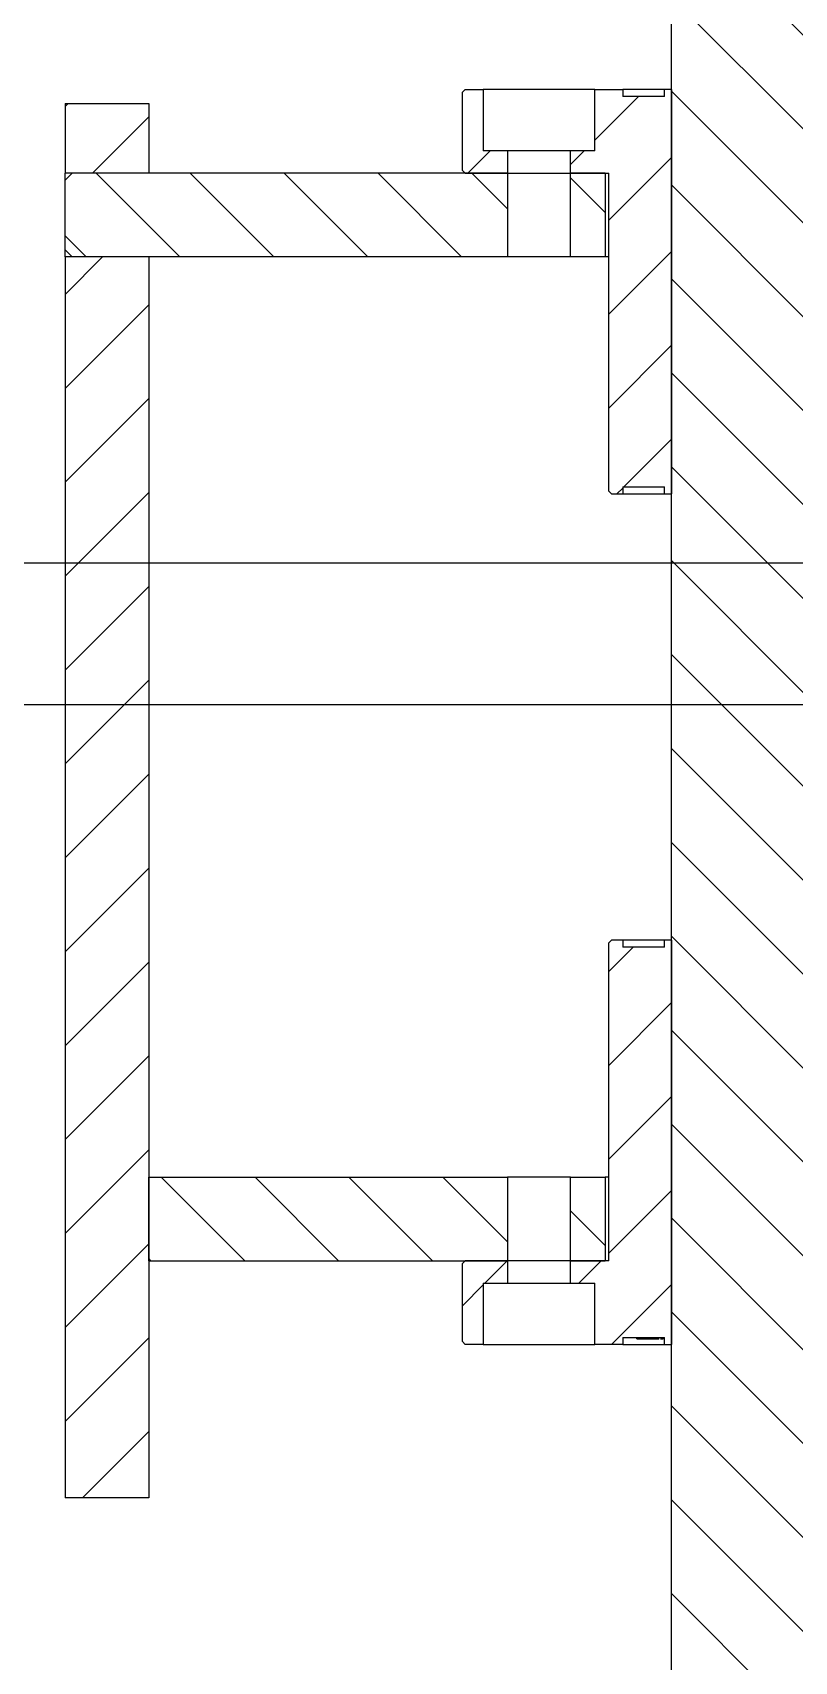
# Model space of a CAD drawing. Header units: millimetres. Extents: x -300 to 1184, y 5 to 1469.
# Drawn here: x 282.2 to 318.6, y 1349.9 to 1427.8 of the extents above; entities that cross this region are included whole.
import ezdxf

# ---------------------------------------------------------------- set-up
doc = ezdxf.new("R2010")
doc.units = ezdxf.units.MM

msp = doc.modelspace()

# ---------------------------------------------------------------- hatches: boundary and pattern name
at = {"linetype": 'Continuous', "lineweight": 18}
h = msp.add_hatch(dxfattribs=at)
h.set_pattern_fill('ANSI31', angle=90, style=0)
h.paths.add_polyline_path([(312.724, 1451.503), (312.724, 1259.503), (319.39, 1259.503), (319.39, 1451.503)], flags=0)
h = msp.add_hatch(dxfattribs=at)
h.set_pattern_fill('ANSI31', style=0)
h.paths.add_polyline_path([(303.724, 1425.033), (302.857, 1425.033), (302.724, 1424.9), (302.724, 1421.166), (302.857, 1421.033), (304.89, 1421.033), (304.89, 1422.1), (303.724, 1422.1)], flags=0)
h = msp.add_hatch(dxfattribs=at)
h.set_pattern_fill('ANSI31', style=0)
h.paths.add_polyline_path([(310.39, 1425.033), (309.057, 1425.033), (309.057, 1422.1), (307.89, 1422.1), (307.89, 1421.033), (309.724, 1421.033), (309.724, 1405.833), (309.857, 1405.7), (310.39, 1405.7), (310.39, 1406.033), (312.39, 1406.033), (312.39, 1405.7), (312.724, 1405.7), (312.724, 1425.033), (312.39, 1425.033), (312.39, 1424.7), (310.39, 1424.7)], flags=0)
h = msp.add_hatch(dxfattribs=at)
h.set_pattern_fill('ANSI31', style=0)
h.paths.add_polyline_path([(287.724, 1424.366), (283.724, 1424.366), (283.724, 1421.033), (287.724, 1421.033)], flags=0)
h = msp.add_hatch(dxfattribs=at)
h.set_pattern_fill('ANSI31', angle=90, style=0)
h.paths.add_polyline_path([(304.89, 1417.033), (304.89, 1421.033), (284.057, 1421.033), (283.724, 1420.7), (283.724, 1417.366), (284.057, 1417.033)], flags=0)
h = msp.add_hatch(dxfattribs=at)
h.set_pattern_fill('ANSI31', angle=90, style=0)
h.paths.add_polyline_path([(309.557, 1417.033), (309.557, 1421.033), (307.89, 1421.033), (307.89, 1417.033)], flags=0)
h = msp.add_hatch(dxfattribs=at)
h.set_pattern_fill('ANSI31', style=0)
h.paths.add_polyline_path([(283.724, 1357.7), (287.724, 1357.7), (287.724, 1417.033), (283.724, 1417.033)], flags=0)
h = msp.add_hatch(dxfattribs=at)
h.set_pattern_fill('ANSI31', style=0)
h.paths.add_polyline_path([(309.057, 1365.033), (310.39, 1365.033), (310.39, 1365.366), (312.39, 1365.366), (312.39, 1365.033), (312.724, 1365.033), (312.724, 1384.366), (312.39, 1384.366), (312.39, 1384.033), (310.39, 1384.033), (310.39, 1384.366), (309.857, 1384.366), (309.724, 1384.233), (309.724, 1369.033), (307.89, 1369.033), (307.89, 1367.966), (309.057, 1367.966)], flags=0)
h = msp.add_hatch(dxfattribs=at)
h.set_pattern_fill('ANSI31', angle=90, style=0)
h.paths.add_polyline_path([(287.724, 1373.033), (287.724, 1369.033), (304.89, 1369.033), (304.89, 1373.033)], flags=0)
h = msp.add_hatch(dxfattribs=at)
h.set_pattern_fill('ANSI31', angle=90, style=0)
h.paths.add_polyline_path([(309.557, 1369.033), (309.557, 1373.033), (307.89, 1373.033), (307.89, 1369.033)], flags=0)
h = msp.add_hatch(dxfattribs=at)
h.set_pattern_fill('ANSI31', style=0)
h.paths.add_polyline_path([(302.857, 1365.033), (303.724, 1365.033), (303.724, 1367.966), (304.89, 1367.966), (304.89, 1369.033), (302.857, 1369.033), (302.724, 1368.9), (302.724, 1365.166)], flags=0)

# ---------------------------------------------------------------- linework, layer by layer
at = {"color": 7, "linetype": 'Continuous', "lineweight": 25}
for p, q in [((312.724, 1259.503), (312.724, 1451.503)), ((302.857, 1425.033), (302.724, 1424.9)), ((302.724, 1421.166), (302.724, 1424.9)), ((302.857, 1425.033), (303.724, 1425.033)), ((303.724, 1425.033), (303.724, 1422.1)), ((309.057, 1425.033), (303.724, 1425.033)), ((309.057, 1422.1), (309.057, 1425.033)), ((309.057, 1425.033), (310.39, 1425.033)), ((310.39, 1425.033), (310.39, 1424.7)), ((312.39, 1425.033), (310.39, 1425.033)), ((312.39, 1424.7), (310.39, 1424.7)), ((312.39, 1424.7), (312.39, 1425.033)), ((312.724, 1425.033), (312.39, 1425.033)), ((312.724, 1425.033), (312.724, 1405.7)), ((283.724, 1424.366), (287.724, 1424.366)), ((283.724, 1424.366), (283.724, 1421.033)), ((287.724, 1424.366), (287.724, 1421.033)), ((304.89, 1422.1), (303.724, 1422.1)), ((304.89, 1422.1), (304.89, 1421.033)), ((307.89, 1422.1), (304.89, 1422.1)), ((307.89, 1421.033), (307.89, 1422.1)), ((309.057, 1422.1), (307.89, 1422.1)), ((284.057, 1421.033), (283.724, 1420.7)), ((287.724, 1421.033), (283.724, 1421.033)), ((283.724, 1420.7), (283.724, 1421.033)), ((283.724, 1417.366), (283.724, 1420.7)), ((304.89, 1421.033), (284.057, 1421.033)), ((302.724, 1421.166), (302.857, 1421.033)), ((302.857, 1421.033), (304.89, 1421.033)), ((304.89, 1421.033), (307.89, 1421.033)), ((304.89, 1421.033), (304.89, 1417.033)), ((307.89, 1421.033), (309.724, 1421.033)), ((307.89, 1417.033), (307.89, 1421.033)), ((309.557, 1421.033), (307.89, 1421.033)), ((309.557, 1421.033), (309.557, 1417.033)), ((309.724, 1405.833), (309.724, 1421.033)), ((283.724, 1417.366), (284.057, 1417.033)), ((283.724, 1417.033), (283.724, 1417.366)), ((283.724, 1417.033), (283.724, 1357.7)), ((287.724, 1417.033), (283.724, 1417.033)), ((304.89, 1417.033), (284.057, 1417.033)), ((287.724, 1417.033), (287.724, 1357.7)), ((307.89, 1417.033), (304.89, 1417.033)), ((309.557, 1417.033), (307.89, 1417.033)), ((309.724, 1417.033), (309.557, 1417.033)), ((309.724, 1405.833), (309.857, 1405.7)), ((310.39, 1406.033), (312.39, 1406.033)), ((310.39, 1406.033), (310.39, 1405.7)), ((312.39, 1405.7), (312.39, 1406.033)), ((309.857, 1405.7), (310.39, 1405.7)), ((310.39, 1405.7), (312.39, 1405.7)), ((312.39, 1405.7), (312.724, 1405.7)), ((309.857, 1384.366), (309.724, 1384.233)), ((309.724, 1369.033), (309.724, 1384.233)), ((310.39, 1384.366), (309.857, 1384.366)), ((310.39, 1384.366), (310.39, 1384.033)), ((312.39, 1384.366), (310.39, 1384.366)), ((312.39, 1384.033), (310.39, 1384.033)), ((312.39, 1384.033), (312.39, 1384.366)), ((312.724, 1384.366), (312.39, 1384.366)), ((312.724, 1384.366), (312.724, 1365.033)), ((287.724, 1369.033), (287.724, 1373.033)), ((287.724, 1373.033), (304.89, 1373.033)), ((304.89, 1373.033), (304.89, 1369.033)), ((307.89, 1373.033), (304.89, 1373.033)), ((307.89, 1369.033), (307.89, 1373.033)), ((307.89, 1373.033), (309.557, 1373.033)), ((309.557, 1373.033), (309.557, 1369.033)), ((309.724, 1373.033), (309.557, 1373.033)), ((287.724, 1369.033), (304.89, 1369.033)), ((302.857, 1369.033), (302.724, 1368.9)), ((302.724, 1365.166), (302.724, 1368.9)), ((304.89, 1369.033), (302.857, 1369.033)), ((304.89, 1369.033), (304.89, 1367.966)), ((307.89, 1369.033), (304.89, 1369.033)), ((307.89, 1367.966), (307.89, 1369.033)), ((309.724, 1369.033), (307.89, 1369.033)), ((307.89, 1369.033), (309.557, 1369.033)), ((303.724, 1367.966), (303.724, 1365.033)), ((303.724, 1367.966), (304.89, 1367.966)), ((304.89, 1367.966), (307.89, 1367.966)), ((307.89, 1367.966), (309.057, 1367.966)), ((309.057, 1365.033), (309.057, 1367.966)), ((310.39, 1365.366), (310.39, 1365.033)), ((310.39, 1365.366), (312.39, 1365.366)), ((311.072, 1365.3), (311.072, 1365.366)), ((311.072, 1365.3), (311.667, 1365.3)), ((311.667, 1365.3), (311.667, 1365.366)), ((311.735, 1365.3), (311.735, 1365.291)), ((312.118, 1365.3), (312.118, 1365.366)), ((312.121, 1365.291), (312.121, 1365.366)), ((312.315, 1365.3), (312.315, 1365.366)), ((312.339, 1365.291), (312.339, 1365.366)), ((312.39, 1365.033), (312.39, 1365.366)), ((302.724, 1365.166), (302.857, 1365.033)), ((303.724, 1365.033), (302.857, 1365.033)), ((303.724, 1365.033), (309.057, 1365.033)), ((310.39, 1365.033), (309.057, 1365.033)), ((310.39, 1365.033), (312.39, 1365.033)), ((312.39, 1365.033), (312.724, 1365.033)), ((287.724, 1357.7), (283.724, 1357.7))]:
    msp.add_line(p, q, dxfattribs=at)
at = {"color": 7, "linetype": 'Continuous'}
for p, q in [((247.724, 1402.4), (477.057, 1402.4)), ((477.057, 1395.611), (247.724, 1395.611))]:
    msp.add_line(p, q, dxfattribs=at)
at = {"color": 7, "linetype": 'Continuous', "lineweight": 25}
for points, knots in [([(311.667, 1365.3), (311.723, 1365.3), (311.834, 1365.3), (311.987, 1365.3), (312.09, 1365.3), (312.109, 1365.3), (312.118, 1365.3)], [0, 0, 0, 0, 0.281664, 0.559923, 0.779903, 1, 1, 1, 1]), ([(312.191, 1365.3), (312.212, 1365.3), (312.271, 1365.3), (312.297, 1365.3), (312.315, 1365.3)], [0, 0, 0, 0, 0.3464635, 1, 1, 1, 1])]:
    msp.add_open_spline(points, degree=3, knots=knots, dxfattribs=at)

doc.saveas('drawing.dxf')
